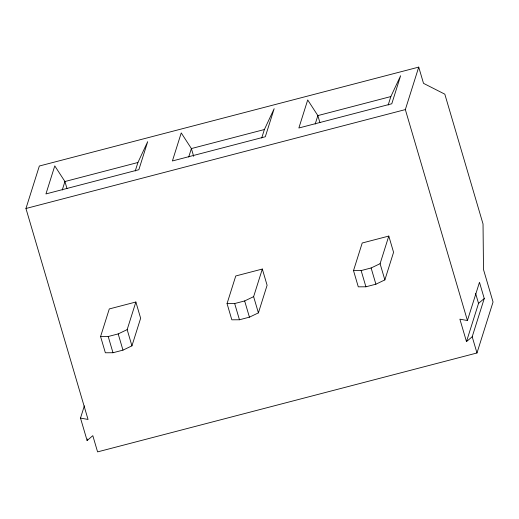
<?xml version="1.0" encoding="UTF-8"?>
<svg xmlns="http://www.w3.org/2000/svg" width="519" height="519" viewBox="0 0 519 519"><rect width="100%" height="100%" fill="white"/><g stroke="black" fill="none" stroke-linecap="round" stroke-linejoin="round"><path stroke-width="0.78" d="M80.497 418.093L88.042 419.449L25.95 208.495L39.34 166.022L418.736 67.113L423.51 83.345L444.822 94.173L483.033 223.981L483.5 269.556L493.05 302.006L476.98 352.978L97.585 451.887L92.817 435.675L87.101 440.534L80.497 418.093L84.35 405.858M62.248 190.025L64.927 181.527L54.78 165.892L45.944 193.931L138.852 169.707L147.688 141.674L137.918 162.499L135.238 170.998M100.582 336.552L109.288 308.941L135.868 302.013L140.643 318.238L131.936 345.849L122.971 350.137L112.986 352.738L105.357 352.777L100.582 336.552L108.212 336.513L118.196 333.912L127.161 329.623L135.868 302.013M87.101 440.534L87.581 439.003M188.708 157.056L191.388 148.564L181.241 132.929L172.405 160.961L265.313 136.744L274.155 108.705L264.385 129.529L261.706 138.028M227.05 303.583L235.756 275.972L262.329 269.043L267.103 285.268L258.404 312.879L249.431 317.167L239.454 319.769L231.824 319.808L227.05 303.583L234.672 303.544L244.657 300.942L253.622 296.654L262.329 269.043M315.176 124.086L317.855 115.594L307.709 99.959L298.866 127.992L391.78 103.774L400.616 75.735L390.846 96.566L388.167 105.059M353.51 270.613L362.217 243.002L388.796 236.074L393.571 252.299L384.864 279.91L375.899 284.198L365.914 286.799L358.285 286.838L353.51 270.613L361.14 270.574L371.117 267.973L380.09 263.684L388.796 236.074M467.424 320.528L479.478 282.297L484.253 298.522L472.199 336.753L466.484 341.612L459.879 319.172L467.424 320.528L405.339 109.593L418.736 67.113M466.484 341.612L478.537 303.381L484.253 298.522M137.918 162.499L64.927 181.527L66.983 188.52M264.385 129.529L191.388 148.564L193.678 156.336M390.846 96.566L317.855 115.594L319.912 122.588M25.95 208.495L405.339 109.593M475.579 293.319L478.537 303.381M472.199 336.753L476.98 352.978M380.09 263.684L384.864 279.91M371.117 267.973L375.899 284.198M361.14 270.574L365.914 286.799M253.622 296.654L258.404 312.879M244.657 300.942L249.431 317.167M234.672 303.544L239.454 319.769M127.161 329.623L131.936 345.849M118.196 333.912L122.971 350.137M108.212 336.513L112.986 352.738"/></g></svg>
